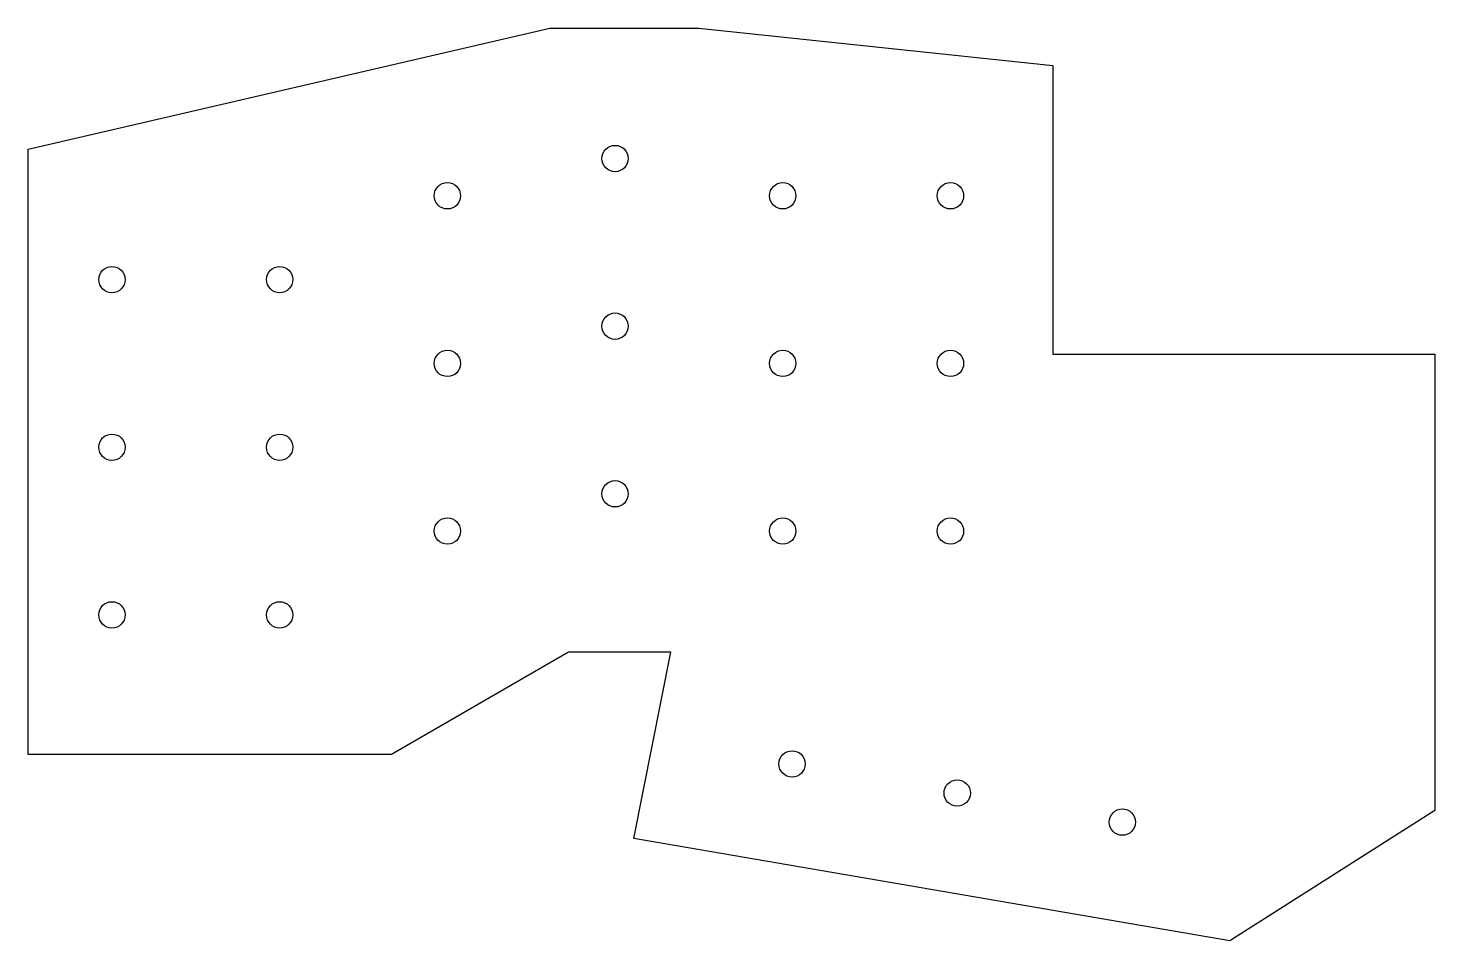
# Model space of a CAD drawing. Extents: x 37 to 188, y -166 to -68.
import ezdxf

# ---------------------------------------------------------------- set-up
doc = ezdxf.new("R2010")
doc.units = 0
doc.layers.add('BLACK', color=7, linetype='CONTINUOUS')

msp = doc.modelspace()

# ---------------------------------------------------------------- linework, layer by layer
at = {"layer": 'BLACK', "linetype": 'CONTINUOUS'}
for p, q in [((37, -81), (93, -68)), ((93, -68), (109, -68)), ((109, -68), (147, -72)), ((147, -72), (147, -103)), ((37, -146), (37, -81)), ((147, -103), (188, -103)), ((188, -103), (188, -152)), ((95, -135), (76, -146)), ((106, -135), (95, -135)), ((102, -155), (106, -135)), ((76, -146), (37, -146)), ((188, -152), (166, -166)), ((166, -166), (102, -155))]:
    msp.add_line(p, q, dxfattribs=at)
at = {"layer": 'BLACK'}
for centre in [(100, -82), (82, -86), (118, -86), (136, -86), (46, -95), (64, -95), (100, -100), (82, -104), (118, -104), (136, -104), (46, -113), (64, -113), (100, -118), (82, -122), (118, -122), (136, -122), (46, -131), (64, -131), (119, -147), (136.72654, -150.125667), (154.453079, -153.251334)]:
    msp.add_circle(centre, 1.414214, dxfattribs=at)

doc.saveas('drawing.dxf')
